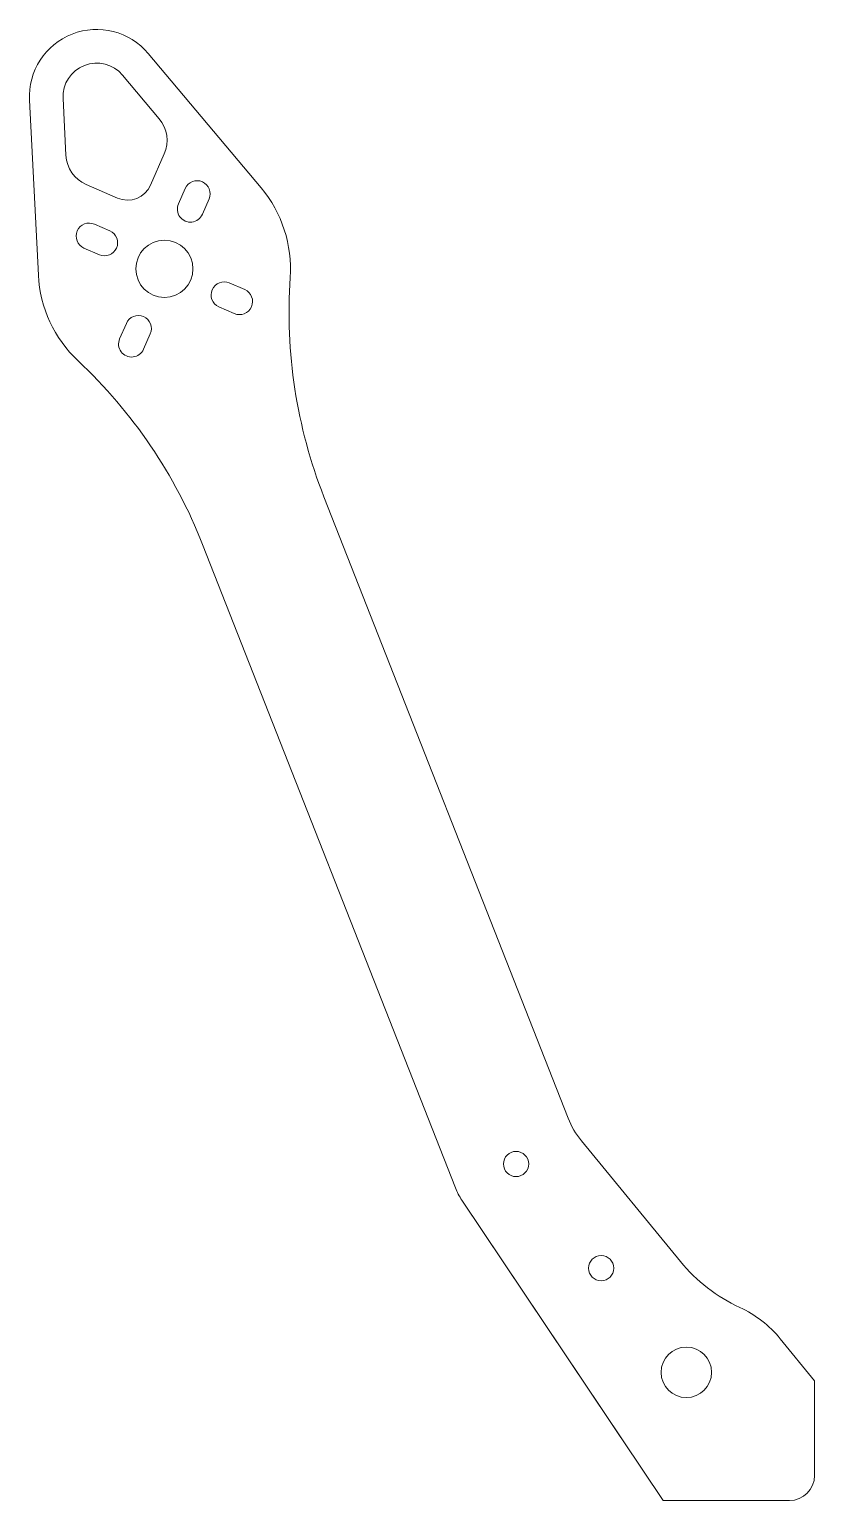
# Model space of a CAD drawing. Header units: millimetres. Extents: x -93 to 0, y 0 to 175.
import ezdxf

# ---------------------------------------------------------------- set-up
doc = ezdxf.new("R2010")
doc.units = ezdxf.units.MM
doc.layers.add('38', color=7, linetype='Continuous', true_color=0xffffff)

msp = doc.modelspace()

# ---------------------------------------------------------------- linework, layer by layer
at = {"layer": '38', "color": 3, "linetype": 'Continuous', "lineweight": 18}
for p, q in [((-79.226205, 172.119033), (-65.820602, 156.141242)), ((-77.92677, 164.347121), (-82.290539, 169.548068)), ((-93.344634, 166.573529), (-92.292655, 145.743422)), ((-89.349725, 166.775283), (-89.007717, 160.003225)), ((-78.948864, 156.470364), (-77.329811, 160.184025)), ((-82.897805, 154.91928), (-86.61138, 156.538295)), ((-74.83607, 156.056988), (-75.635356, 154.223646)), ((-71.99439, 154.818095), (-72.793676, 152.984753)), ((-85.629843, 151.817358), (-83.796501, 151.018072)), ((-86.868736, 148.975678), (-85.035394, 148.176392)), ((-67.75476, 144.024322), (-69.588102, 144.823608)), ((-68.993653, 141.182642), (-70.826995, 141.981928)), ((-82.629106, 138.181905), (-81.82982, 140.015247)), ((-79.787426, 136.943012), (-78.98814, 138.776354)), ((-29.303608, 45.473326), (-58.336924, 119.389927)), ((-42.706744, 37.19993), (-72.763927, 113.72322)), ((-15.949121, 28.43589), (-27.72582, 42.785152)), ((-41.93174, 35.719556), (-21.729231, 5.566101)), ((-41.93174, 35.719556), (-18, 0)), ((0, 14.25), (-4.079709, 19.244683)), ((0, 14.25), (0, 3)), ((-18, 0), (-3, 0))]:
    msp.add_line(p, q, dxfattribs=at)
for centre, radius in [((-77.311748, 146.5), 3.4), ((-35.493242, 40.033284), 1.5), ((-25.371621, 27.641642), 1.5), ((-15.25, 15.25), 3)]:
    msp.add_circle(centre, radius, dxfattribs=at)
for centre, radius, start, end in [((-85.354817, 166.977037), 8, 39.997149, 182.89114), ((-85.354817, 166.977037), 4, 39.997774, 182.89114), ((-80.996495, 161.782596), 4, 336.444145, 39.87622), ((-85.012809, 160.204979), 4, 182.89114, 246.444145), ((-81.698876, 157.669293), 3, 246.444145, 336.444145), ((-73.41523, 155.437541), 1.55, 336.444145, 156.444145), ((-77.311748, 146.5), 15, 356.043883, 39.997149), ((-74.214516, 153.6042), 1.55, 156.444145, 336.444145), ((-86.249289, 150.396518), 1.55, 66.444145, 246.444145), ((-84.415948, 149.597232), 1.55, 246.444145, 66.444145), ((-77.311748, 146.5), 15, 182.89114, 226.844406), ((-2.490459, 141.325569), 60, 176.043883, 201.444145), ((-70.207548, 143.402768), 1.55, 66.444145, 246.444145), ((-68.374207, 142.603482), 1.55, 246.444145, 66.444145), ((-80.40898, 139.3958), 1.55, 336.444145, 156.444145), ((-81.208266, 137.562459), 1.55, 156.444145, 336.444145), ((-128.610392, 91.787578), 60, 21.444145, 46.844406), ((-19.995864, 49.129267), 10, 201.444145, 219.376344), ((-35.493242, 40.033284), 7.75, 201.444145, 213.821684), ((-0.489209, 41.124118), 20, 219.376344, 245.172385), ((-14.57961, 10.668256), 13.557398, 39.242304, 65.172385), ((-3, 3), 3, 270, 0)]:
    msp.add_arc(centre, radius, start, end, dxfattribs=at)

doc.saveas('drawing.dxf')
